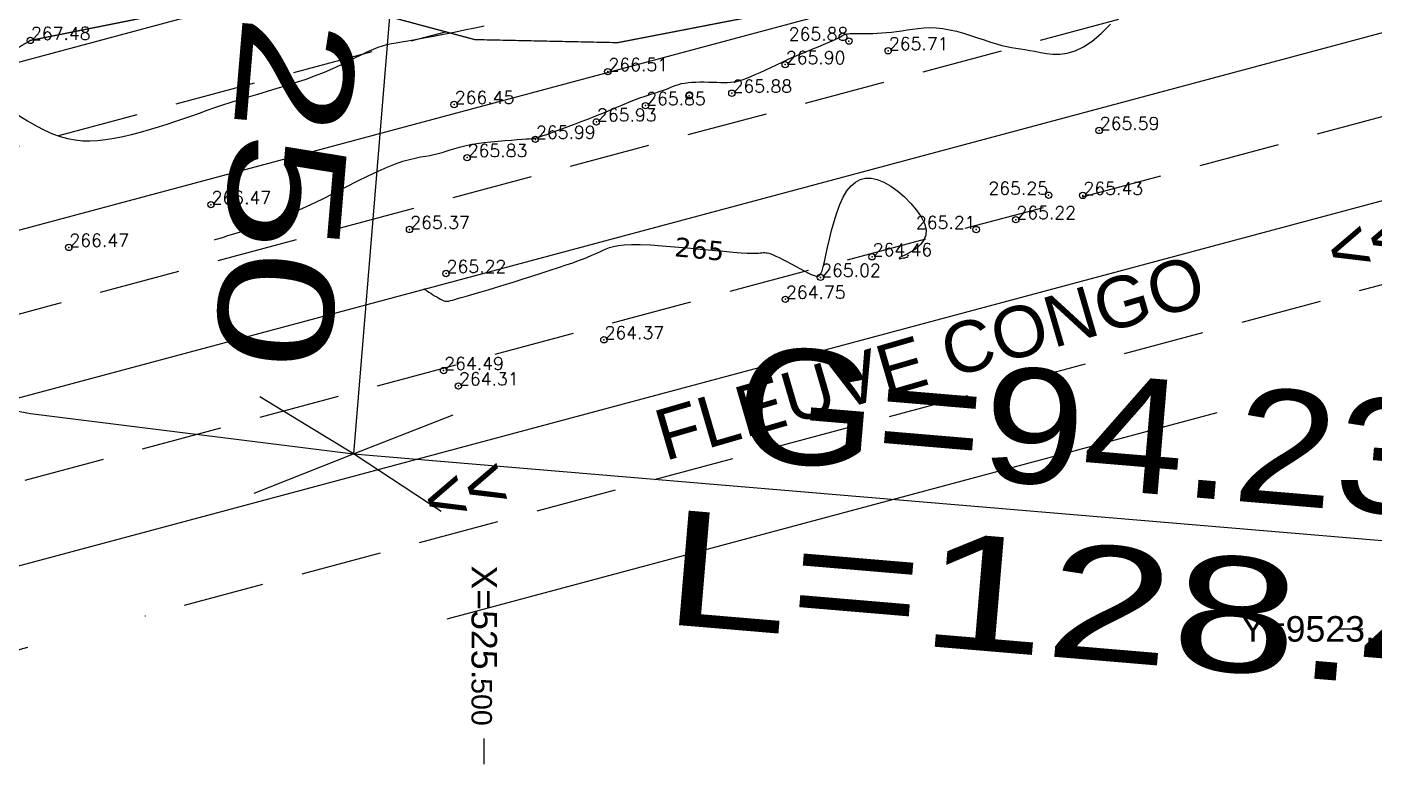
# Model space of a CAD drawing. Header units: millimetres. Extents: x 524954 to 526204, y 9523489 to 9524010.
# Drawn here: x 525464.2 to 525569.7, y 9523489.4 to 9523547.1 of the extents above; entities that cross this region are included whole.
import ezdxf
from ezdxf.enums import TextEntityAlignment as Align

# ---------------------------------------------------------------- set-up
doc = ezdxf.new("R2010")
doc.units = ezdxf.units.MM
doc.header["$PDMODE"] = 32
doc.header["$PDSIZE"] = 0.5
doc.linetypes.add('ACAD_ISO12W100', pattern=[21, 12, -3, 0, -3, 0, -3])
doc.linetypes.add('CACHE2', pattern=[4.7625, 3.175, -1.5875])
for name, color, linetype in [('Annotation', 7, 'Continuous'), ('Bord Fleuve', 4, 'ACAD_ISO12W100'), ('Carroyage', 7, 'Continuous'), ('Carroyage(2)', 7, 'Continuous'), ('CN_01_00', 3, 'Continuous'), ('CN_02_00', 4, 'Continuous'), ('CN_05_00', 6, 'Continuous'), ('Cotation Courbes de niveau', 7, 'Continuous'), ('PLUME_2', 1, 'Continuous'), ('TopoAlt', 3, 'Continuous'), ('TOPOJIS', 7, 'Continuous'), ('Toponomie', 7, 'CACHE2')]:
    doc.layers.add(name, color=color, linetype=linetype)
doc.styles.add('Simplex 1.0', font='Simplex.shx', dxfattribs={"width": 0.99, "height": 1})
doc.styles.get("Standard").update_dxf_attribs({"font": 'arial.ttf'})
doc.styles.add('Verdana 1.0', font='verdana.ttf', dxfattribs={"width": 0.99, "height": 1})

# ---------------------------------------------------------------- blocks, each defined once
blk = doc.blocks.new('TCPOINT M')
at = {"color": 0}
blk.add_point((0, 0), dxfattribs=at)
at = {"layer": 'TopoAlt', "style": 'Simplex 1.0', "width": 0.99}
blk.add_attdef('ALT', (0.15, 0.15), '', height=1, dxfattribs=at)

msp = doc.modelspace()

# ---------------------------------------------------------------- hatches: boundary and pattern name
at = {"layer": 'Bord Fleuve', "ltscale": 0.5}
h = msp.add_hatch(dxfattribs=at)
h.set_pattern_fill('ANSI33', color=256, scale=2, angle=330, style=0)
h.paths.add_polyline_path([(526101.715, 9523771.778), (526101.498, 9523728.689), (526067.042, 9523702.1), (526048.223, 9523678.528), (526031.816, 9523676.184), (526027.837, 9523671.249), (526016.46, 9523661.911), (526012.684, 9523655.259), (526010.342, 9523652.337), (526009.349, 9523649.826), (526002.836, 9523644.901), (526001.359, 9523638.704), (525998.552, 9523634.868), (525992.641, 9523630.59), (525971.373, 9523621.771), (525946.333, 9523622.282), (525936.503, 9523619.892), (525930.695, 9523617.923), (525919.699, 9523615.395), (525895.841, 9523612.948), (525885.599, 9523613.628), (525875.196, 9523613.421), (525867.372, 9523614.558), (525859.164, 9523613.749), (525850.68, 9523611.584), (525842.877, 9523609.413), (525834.137, 9523605.724), (525821.783, 9523602.11), (525815.903, 9523600.185), (525796.184, 9523594.113), (525774.026, 9523585.199), (525767.099, 9523581.761), (525763.989, 9523580.32), (525760.33, 9523578.539), (525748.039, 9523572.413), (525744.059, 9523571.766), (525739.195, 9523569.005), (525726.381, 9523563.785), (525719.788, 9523561.814), (525707.248, 9523554.536), (525700.147, 9523552.212), (525692.212, 9523549.16), (525674.921, 9523545.702), (525662.522, 9523542.332), (525644.942, 9523541.016), (525635.899, 9523540.053), (525621.612, 9523536.522), (525609.298, 9523533.789), (525593.484, 9523529.477), (525590.482, 9523529.837), (525587.338, 9523528.188), (525575.413, 9523524.864), (525573.541, 9523524.376), (525537.559, 9523507.804), (525536.053, 9523507.312), (525509.961, 9523500.658), (525472.702, 9523501.018), (525453.195, 9523495.13), (525425.264, 9523493.316), (525409.725, 9523500.229), (525383.624, 9523517.145), (525374.857, 9523528.592), (525397.503, 9523550.219), (525408.728, 9523544.096), (525423.511, 9523536.311), (525445.736, 9523537.578), (525453.966, 9523539.782), (525464.454, 9523546.087), (525473.153, 9523547.827), (525482.046, 9523548.599), (525491.438, 9523548.246), (525499.251, 9523546.152), (525510.455, 9523545.914), (525524.182, 9523548.573), (525533.752, 9523550.446), (525539.312, 9523550.42), (525543.959, 9523554.529), (525548.966, 9523556.567), (525556.157, 9523559.482), (525565.701, 9523562.659), (525575.687, 9523565.927), (525586.045, 9523569.089), (525592.726, 9523570.833), (525599.232, 9523573.013), (525615.849, 9523577.326), (525625.16, 9523582.583), (525628.685, 9523586.517), (525632.523, 9523586.625), (525648.079, 9523583.088), (525655.429, 9523583.638), (525665.347, 9523586.334), (525670.505, 9523587.365), (525674.974, 9523592.31), (525681.363, 9523595.427), (525690.374, 9523596.897), (525696.726, 9523596.667), (525703.112, 9523600.372), (525712.502, 9523603.181), (525720.951, 9523606.622), (525729.973, 9523611.744), (525735.094, 9523612.577), (525741.896, 9523615.967), (525746.088, 9523618.007), (525749.05, 9523619.379), (525756.94, 9523623.296), (525766.831, 9523627.898), (525804.249, 9523638.101), (525817.576, 9523642.025), (525828.432, 9523644.919), (525839.805, 9523649.896), (525846.166, 9523651.166), (525855.839, 9523655.822), (525867.776, 9523655.711), (525877.503, 9523655.632), (525886.144, 9523654.198), (525894.786, 9523653.829), (525911.157, 9523655.506), (525918.652, 9523656.801), (525925.004, 9523658.249), (525933.183, 9523660.832), (525939.613, 9523663.374), (525944.509, 9523665.893), (525950.393, 9523669.022), (525957.623, 9523672.73), (525962.986, 9523676.276), (525970.165, 9523679.965), (525973.599, 9523682.924), (525976.261, 9523684.646), (525980.145, 9523686.246), (525987.591, 9523689.162), (525991.967, 9523692.966), (525998.543, 9523697.851), (526003.542, 9523703.73), (526012.581, 9523711.677), (526026.66, 9523716.709), (526030.85, 9523726.011), (526046.387, 9523740.613), (526052.355, 9523745.599), (526061.927, 9523759.011), (526073.275, 9523760.379), (526077.818, 9523761.95), (526083.981, 9523762.217)])
h.paths.add_polyline_path([(525512.661, 9523516.101), (525534.357, 9523523.257), (525535.319, 9523520.342), (525513.623, 9523513.186)], flags=24)
h.paths.add_polyline_path([(525743.331, 9523593.045), (525764.315, 9523602.078), (525765.529, 9523599.259), (525744.545, 9523590.226)], flags=24)
h.paths.add_polyline_path([(525983.194, 9523662.071), (526001.508, 9523675.73), (526003.343, 9523673.269), (525985.029, 9523659.611)], flags=24)

# ---------------------------------------------------------------- linework, layer by layer
at = {"layer": 'Bord Fleuve', "ltscale": 0.35, "flags": 128}
msp.add_lwpolyline([(525394.064, 9523546.741, 0.1, 0.1, 0), (525403.511, 9523541.057, 0.1, 0.1, 0), (525423.511, 9523536.311, 0.1, 0.1, 0), (525445.736, 9523537.578, 0.1, 0.1, 0), (525453.966, 9523539.782, 0.1, 0.1, 0), (525464.454, 9523546.087, 0.1, 0.1, 0), (525473.153, 9523547.827, 0.1, 0.1, 0), (525482.046, 9523548.599, 0.1, 0.1, 0), (525491.438, 9523548.246, 0.1, 0.1, 0), (525499.251, 9523546.152, 0.1, 0.1, 0), (525510.455, 9523545.914, 0.1, 0.1, 0), (525524.182, 9523548.573, 0.1, 0.1, 0), (525533.752, 9523550.446, 0.1, 0.1, 0), (525539.312, 9523550.42, 0.1, 0.1, 0), (525543.959, 9523554.529, 0.1, 0.1, 0), (525548.966, 9523556.567, 0.1, 0.1, 0), (525556.157, 9523559.482, 0.1, 0.1, 0), (525565.701, 9523562.659, 0.1, 0.1, 0), (525575.687, 9523565.927, 0.1, 0.1, 0), (525586.045, 9523569.089, 0.1, 0.1, 0), (525592.726, 9523570.833, 0.1, 0.1, 0), (525599.232, 9523573.013, 0.1, 0.1, 0), (525615.849, 9523577.326, 0.1, 0.1, 0), (525625.16, 9523582.583, 0.1, 0.1, 0), (525628.685, 9523586.517, 0.1, 0.1, 0), (525632.523, 9523586.625, 0.1, 0.1, 0), (525648.079, 9523583.088, 0.1, 0.1, 0), (525655.429, 9523583.638, 0.1, 0.1, 0), (525665.347, 9523586.334, 0.1, 0.1, 0), (525670.505, 9523587.365, 0.1, 0.1, 0), (525674.974, 9523592.31, 0.1, 0.1, 0), (525674.974, 9523592.31, 0.1, 0.1, 0), (525681.363, 9523595.427, 0.1, 0.1, 0), (525681.363, 9523595.427, 0.1, 0.1, 0), (525690.374, 9523596.897, 0.1, 0.1, 0), (525696.726, 9523596.667, 0.1, 0.1, 0), (525703.112, 9523600.372, 0.1, 0.1, 0), (525712.502, 9523603.181, 0.1, 0.1, 0), (525712.502, 9523603.181, 0.1, 0.1, 0), (525720.951, 9523606.622, 0.1, 0.1, 0), (525729.973, 9523611.744, 0.1, 0.1, 0), (525735.094, 9523612.577, 0.1, 0.1, 0), (525741.896, 9523615.967, 0.1, 0.1, 0), (525746.088, 9523618.007, 0.1, 0.1, 0), (525749.05, 9523619.379, 0.1, 0.1, 0), (525756.94, 9523623.296, 0.1, 0.1, 0), (525766.831, 9523627.898, 0.1, 0.1, 0), (525804.249, 9523638.101, 0.1, 0.1, 0), (525817.576, 9523642.025, 0.1, 0.1, 0), (525828.432, 9523644.919, 0.1, 0.1, 0), (525839.805, 9523649.896, 0.1, 0.1, 0), (525846.166, 9523651.166, 0.1, 0.1, 0), (525855.839, 9523655.822, 0.1, 0.1, 0), (525867.776, 9523655.711, 0.1, 0.1, 0), (525877.503, 9523655.632, 0.1, 0.1, 0), (525886.144, 9523654.198, 0.1, 0.1, 0), (525894.786, 9523653.829, 0.1, 0.1, 0), (525911.157, 9523655.506, 0.1, 0.1, 0), (525918.652, 9523656.801, 0.1, 0.1, 0), (525925.004, 9523658.249, 0.1, 0.1, 0), (525933.183, 9523660.832, 0.1, 0.1, 0), (525939.613, 9523663.374, 0.1, 0.1, 0), (525944.509, 9523665.893, 0.1, 0.1, 0), (525950.393, 9523669.022, 0.1, 0.1, 0), (525957.623, 9523672.73, 0.1, 0.1, 0), (525962.986, 9523676.276, 0.1, 0.1, 0), (525970.165, 9523679.965, 0.1, 0.1, 0), (525970.165, 9523679.965, 0.1, 0.1, 0), (525973.599, 9523682.924, 0.1, 0.1, 0), (525976.261, 9523684.646, 0.1, 0.1, 0), (525980.145, 9523686.246, 0.1, 0.1, 0), (525987.591, 9523689.162, 0.1, 0.1, 0), (525991.967, 9523692.966, 0.1, 0.1, 0), (525998.543, 9523697.851, 0.1, 0.1, 0), (526003.542, 9523703.73, 0.1, 0.1, 0), (526012.581, 9523711.677, 0.1, 0.1, 0), (526026.66, 9523716.709, 0.1, 0.1, 0), (526030.85, 9523726.011, 0.1, 0.1, 0), (526046.387, 9523740.613, 0.1, 0.1, 0), (526052.355, 9523745.599, 0.1, 0.1, 0), (526061.927, 9523759.011, 0.1, 0.1, 0), (526073.275, 9523760.379, 0.1, 0.1, 0), (526077.818, 9523761.95, 0.1, 0.1, 0), (526083.981, 9523762.217, 0.1, 0.1, 0), (526101.715, 9523771.778, 0, 0, 0)], format="xyseb", dxfattribs=at)
at = {"layer": 'Carroyage'}
msp.add_line((525566.781, 9523500), (525568.781, 9523500), dxfattribs=at)
at = {"layer": 'Carroyage(2)'}
msp.add_line((525500, 9523489.414), (525500, 9523491.414), dxfattribs=at)
at = {"layer": 'CN_01_00', "elevation": 267, "flags": 128}
msp.add_lwpolyline([(525463.562, 9523540.195), (525464.242, 9523539.779), (525464.913, 9523539.395), (525465.564, 9523539.058), (525466.187, 9523538.781), (525466.788, 9523538.563), (525467.375, 9523538.402), (525467.954, 9523538.294), (525468.533, 9523538.235), (525469.121, 9523538.222), (525469.725, 9523538.252), (525470.353, 9523538.321), (525471.009, 9523538.426), (525471.688, 9523538.561), (525472.384, 9523538.722), (525473.089, 9523538.905), (525473.795, 9523539.105), (525474.495, 9523539.316), (525475.181, 9523539.534), (525475.845, 9523539.754), (525476.484, 9523539.972), (525477.102, 9523540.188), (525477.707, 9523540.403), (525478.309, 9523540.616), (525478.914, 9523540.828), (525479.533, 9523541.039), (525480.171, 9523541.251), (525480.839, 9523541.463), (525481.54, 9523541.675), (525482.27, 9523541.891), (525483.021, 9523542.11), (525483.783, 9523542.336), (525484.548, 9523542.569), (525485.309, 9523542.811), (525486.056, 9523543.065), (525486.781, 9523543.332), (525487.477, 9523543.612), (525488.14, 9523543.9), (525488.768, 9523544.188), (525489.36, 9523544.47), (525489.912, 9523544.74), (525490.424, 9523544.989), (525490.891, 9523545.211), (525491.313, 9523545.4), (525491.691, 9523545.55), (525492.04, 9523545.668), (525492.379, 9523545.761), (525492.727, 9523545.839), (525493.103, 9523545.909), (525493.527, 9523545.981), (525494.017, 9523546.061), (525494.591, 9523546.159), (525495.263, 9523546.28), (525496.012, 9523546.422), (525496.812, 9523546.577), (525497.636, 9523546.741), (525498.457, 9523546.907), (525499.25, 9523547.071), (525499.987, 9523547.225)], dxfattribs=at)
at = {"layer": 'CN_02_00', "elevation": 266, "flags": 128}
msp.add_lwpolyline([(525478.867, 9523530.478), (525478.869, 9523530.479), (525478.884, 9523530.483), (525478.923, 9523530.495), (525479, 9523530.518), (525479.127, 9523530.556), (525479.316, 9523530.613), (525479.579, 9523530.692), (525479.93, 9523530.797), (525480.377, 9523530.932), (525480.914, 9523531.098), (525481.532, 9523531.297), (525482.222, 9523531.53), (525482.975, 9523531.798), (525483.781, 9523532.102), (525484.631, 9523532.445), (525485.515, 9523532.826), (525486.425, 9523533.246), (525487.347, 9523533.693), (525488.268, 9523534.153), (525489.176, 9523534.612), (525490.056, 9523535.057), (525490.897, 9523535.474), (525491.685, 9523535.849), (525492.406, 9523536.168), (525493.052, 9523536.423), (525493.627, 9523536.619), (525494.139, 9523536.767), (525494.598, 9523536.877), (525495.011, 9523536.96), (525495.387, 9523537.027), (525495.735, 9523537.088), (525496.062, 9523537.154), (525496.378, 9523537.233), (525496.69, 9523537.323), (525497.007, 9523537.422), (525497.335, 9523537.527), (525497.683, 9523537.633), (525498.059, 9523537.739), (525498.471, 9523537.839), (525498.926, 9523537.932), (525499.429, 9523538.015), (525499.966, 9523538.087), (525500.521, 9523538.15), (525501.076, 9523538.204), (525501.616, 9523538.25), (525502.122, 9523538.288), (525502.579, 9523538.321), (525502.969, 9523538.347), (525503.279, 9523538.369), (525503.517, 9523538.386), (525503.692, 9523538.4), (525503.814, 9523538.41), (525503.895, 9523538.418), (525503.944, 9523538.423), (525503.971, 9523538.427), (525503.989, 9523538.43), (525504.006, 9523538.433), (525504.031, 9523538.439), (525504.075, 9523538.452), (525504.146, 9523538.474), (525504.254, 9523538.509), (525504.407, 9523538.562), (525504.614, 9523538.634), (525504.885, 9523538.73), (525505.225, 9523538.852), (525505.626, 9523538.997), (525506.074, 9523539.161), (525506.558, 9523539.34), (525507.065, 9523539.53), (525507.583, 9523539.726), (525508.099, 9523539.926), (525508.601, 9523540.124), (525509.078, 9523540.318), (525509.531, 9523540.505), (525509.962, 9523540.686), (525510.372, 9523540.859), (525510.763, 9523541.024), (525511.139, 9523541.18), (525511.5, 9523541.325), (525511.849, 9523541.46), (525512.188, 9523541.584), (525512.515, 9523541.697), (525512.83, 9523541.802), (525513.132, 9523541.9), (525513.42, 9523541.992), (525513.693, 9523542.081), (525513.949, 9523542.166), (525514.188, 9523542.251), (525514.409, 9523542.335), (525514.619, 9523542.419), (525514.822, 9523542.499), (525515.025, 9523542.574), (525515.234, 9523542.643), (525515.454, 9523542.703), (525515.693, 9523542.753), (525515.956, 9523542.792), (525516.247, 9523542.817), (525516.561, 9523542.831), (525516.891, 9523542.836), (525517.229, 9523542.834), (525517.568, 9523542.828), (525517.9, 9523542.818), (525518.219, 9523542.808), (525518.518, 9523542.801), (525518.791, 9523542.797), (525519.043, 9523542.8), (525519.283, 9523542.813), (525519.517, 9523542.838), (525519.754, 9523542.879), (525520, 9523542.938), (525520.264, 9523543.019), (525520.553, 9523543.123), (525520.873, 9523543.253), (525521.223, 9523543.407), (525521.601, 9523543.58), (525522.002, 9523543.769), (525522.426, 9523543.969), (525522.87, 9523544.179), (525523.33, 9523544.392), (525523.803, 9523544.607), (525524.288, 9523544.819), (525524.774, 9523545.026), (525525.253, 9523545.227), (525525.717, 9523545.418), (525526.156, 9523545.598), (525526.56, 9523545.766), (525526.922, 9523545.918), (525527.231, 9523546.053), (525527.482, 9523546.169), (525527.681, 9523546.268), (525527.837, 9523546.351), (525527.959, 9523546.419), (525528.057, 9523546.474), (525528.14, 9523546.518), (525528.217, 9523546.552), (525528.296, 9523546.578), (525528.387, 9523546.597), (525528.493, 9523546.61), (525528.614, 9523546.619), (525528.755, 9523546.623), (525528.917, 9523546.625), (525529.102, 9523546.626), (525529.312, 9523546.625), (525529.549, 9523546.625), (525529.815, 9523546.626), (525530.108, 9523546.63), (525530.426, 9523546.638), (525530.765, 9523546.651), (525531.122, 9523546.671), (525531.496, 9523546.7), (525531.883, 9523546.738), (525532.281, 9523546.787), (525532.687, 9523546.848), (525533.103, 9523546.914), (525533.531, 9523546.978), (525533.972, 9523547.033), (525534.428, 9523547.072), (525534.9, 9523547.089), (525535.391, 9523547.074), (525535.903, 9523547.023), (525536.435, 9523546.93), (525536.98, 9523546.801), (525537.532, 9523546.647), (525538.082, 9523546.476), (525538.621, 9523546.298), (525539.142, 9523546.123), (525539.638, 9523545.959), (525540.099, 9523545.816), (525540.52, 9523545.701), (525540.909, 9523545.611), (525541.276, 9523545.538), (525541.63, 9523545.478), (525541.981, 9523545.424), (525542.339, 9523545.37), (525542.713, 9523545.31), (525543.115, 9523545.237), (525543.551, 9523545.151), (525544.024, 9523545.071), (525544.532, 9523545.019), (525545.075, 9523545.02), (525545.653, 9523545.097), (525546.266, 9523545.274), (525546.912, 9523545.575), (525547.592, 9523546.022), (525548.303, 9523546.63), (525549.034, 9523547.37)], dxfattribs=at)
at = {"layer": 'CN_05_00', "elevation": 265, "flags": 128}
msp.add_lwpolyline([(525495.271, 9523526.636), (525495.272, 9523526.636), (525495.275, 9523526.633), (525495.286, 9523526.627), (525495.306, 9523526.613), (525495.339, 9523526.592), (525495.389, 9523526.559), (525495.458, 9523526.514), (525495.55, 9523526.454), (525495.667, 9523526.378), (525495.804, 9523526.289), (525495.956, 9523526.193), (525496.115, 9523526.093), (525496.277, 9523525.994), (525496.435, 9523525.901), (525496.584, 9523525.819), (525496.716, 9523525.752), (525496.83, 9523525.703), (525496.93, 9523525.673), (525497.024, 9523525.66), (525497.12, 9523525.662), (525497.226, 9523525.68), (525497.35, 9523525.711), (525497.5, 9523525.754), (525497.684, 9523525.808), (525497.909, 9523525.873), (525498.179, 9523525.948), (525498.496, 9523526.037), (525498.863, 9523526.141), (525499.283, 9523526.261), (525499.759, 9523526.399), (525500.293, 9523526.556), (525500.889, 9523526.735), (525501.546, 9523526.936), (525502.249, 9523527.154), (525502.979, 9523527.384), (525503.719, 9523527.619), (525504.45, 9523527.854), (525505.155, 9523528.084), (525505.814, 9523528.302), (525506.409, 9523528.503), (525506.928, 9523528.682), (525507.375, 9523528.841), (525507.759, 9523528.984), (525508.091, 9523529.113), (525508.381, 9523529.232), (525508.638, 9523529.343), (525508.872, 9523529.45), (525509.092, 9523529.555), (525509.311, 9523529.662), (525509.543, 9523529.766), (525509.807, 9523529.864), (525510.119, 9523529.95), (525510.498, 9523530.021), (525510.961, 9523530.072), (525511.524, 9523530.1), (525512.206, 9523530.098), (525513.016, 9523530.066), (525513.925, 9523530.008), (525514.899, 9523529.93), (525515.902, 9523529.841), (525516.898, 9523529.747), (525517.851, 9523529.655), (525518.726, 9523529.572), (525519.486, 9523529.505), (525520.105, 9523529.459), (525520.594, 9523529.432), (525520.97, 9523529.421), (525521.253, 9523529.421), (525521.462, 9523529.429), (525521.615, 9523529.442), (525521.733, 9523529.456), (525521.833, 9523529.466), (525521.932, 9523529.47), (525522.038, 9523529.465), (525522.155, 9523529.447), (525522.289, 9523529.414), (525522.444, 9523529.364), (525522.626, 9523529.293), (525522.839, 9523529.2), (525523.089, 9523529.08), (525523.377, 9523528.934), (525523.695, 9523528.767), (525524.032, 9523528.586), (525524.376, 9523528.401), (525524.716, 9523528.219), (525525.042, 9523528.046), (525525.341, 9523527.893), (525525.603, 9523527.765), (525525.818, 9523527.671), (525525.993, 9523527.621), (525526.136, 9523527.623), (525526.253, 9523527.687), (525526.354, 9523527.824), (525526.447, 9523528.041), (525526.538, 9523528.349), (525526.637, 9523528.757), (525526.751, 9523529.269), (525526.882, 9523529.866), (525527.031, 9523530.522), (525527.2, 9523531.211), (525527.39, 9523531.91), (525527.604, 9523532.593), (525527.842, 9523533.234), (525528.106, 9523533.808), (525528.397, 9523534.295), (525528.717, 9523534.688), (525529.066, 9523534.986), (525529.445, 9523535.187), (525529.855, 9523535.289), (525530.297, 9523535.291), (525530.772, 9523535.191), (525531.281, 9523534.987), (525531.821, 9523534.681), (525532.372, 9523534.289), (525532.911, 9523533.832), (525533.413, 9523533.329), (525533.856, 9523532.802), (525534.215, 9523532.269), (525534.468, 9523531.751), (525534.59, 9523531.269), (525534.567, 9523530.838), (525534.422, 9523530.459), (525534.184, 9523530.131), (525533.885, 9523529.851), (525533.555, 9523529.616), (525533.227, 9523529.423), (525532.931, 9523529.271), (525532.698, 9523529.156), (525532.551, 9523529.076), (525532.483, 9523529.026), (525532.48, 9523529.001), (525532.527, 9523528.995), (525532.61, 9523529.005), (525532.714, 9523529.024), (525532.823, 9523529.048), (525532.924, 9523529.071), (525533.006, 9523529.09), (525533.067, 9523529.105), (525533.11, 9523529.115), (525533.139, 9523529.122), (525533.157, 9523529.126), (525533.166, 9523529.128), (525533.17, 9523529.129), (525533.17, 9523529.129)], dxfattribs=at)
at = {"layer": 'PLUME_2'}
for points in [[(525499.593, 9523633.233), (525489.769, 9523513.701)], [(525336.906, 9523561.198), (525360.864, 9523548.91), (525385.746, 9523537.692), (525411.444, 9523529.039), (525437.532, 9523521.92), (525464.471, 9523516.867), (525489.769, 9523513.701)], [(525481.972, 9523510.625), (525489.769, 9523513.701), (525482.423, 9523518.178)], [(525496.616, 9523509.187), (525489.769, 9523513.701), (525497.566, 9523516.776)], [(525489.769, 9523513.701), (525617.389, 9523502.963)]]:
    msp.add_lwpolyline(points, dxfattribs=at)

# ---------------------------------------------------------------- block references
at = {"layer": 'TOPOJIS'}
ref = msp.add_blockref('TCPOINT M', (525464.454, 9523546.087, 267.48), dxfattribs=at)
ref.add_attrib('ALT', '267.48', (525464.504, 9523546.137, 267.48), dxfattribs={"layer": 'TopoAlt', "height": 1, "style": 'Simplex 1.0', "width": 0.99})
ref = msp.add_blockref('TCPOINT M', (525528.556, 9523546.037, 265.88), dxfattribs=at)
ref.add_attrib('ALT', '265.88', dxfattribs={"layer": 'TopoAlt', "height": 1, "style": 'Simplex 1.0', "width": 0.99}).set_placement((525528.506, 9523546.087, 265.88), align=Align.RIGHT)
ref = msp.add_blockref('TCPOINT M', (525531.631, 9523545.279, 265.71), dxfattribs=at)
ref.add_attrib('ALT', '265.71', (525531.681, 9523545.329, 265.71), dxfattribs={"layer": 'TopoAlt', "height": 1, "style": 'Simplex 1.0', "width": 0.99})
ref = msp.add_blockref('TCPOINT M', (525523.565, 9523544.191, 265.9), dxfattribs=at)
ref.add_attrib('ALT', '265.90', (525523.615, 9523544.241, 265.9), dxfattribs={"layer": 'TopoAlt', "height": 1, "style": 'Simplex 1.0', "width": 0.99})
ref = msp.add_blockref('TCPOINT M', (525509.676, 9523543.641, 266.51), dxfattribs=at)
ref.add_attrib('ALT', '266.51', (525509.726, 9523543.691, 266.51), dxfattribs={"layer": 'TopoAlt', "height": 1, "style": 'Simplex 1.0', "width": 0.99})
ref = msp.add_blockref('TCPOINT M', (525497.639, 9523541.07, 266.45), dxfattribs=at)
ref.add_attrib('ALT', '266.45', (525497.689, 9523541.12, 266.45), dxfattribs={"layer": 'TopoAlt', "height": 1, "style": 'Simplex 1.0', "width": 0.99})
ref = msp.add_blockref('TCPOINT M', (525512.627, 9523540.978, 265.85), dxfattribs=at)
ref.add_attrib('ALT', '265.85', (525512.677, 9523541.028, 265.85), dxfattribs={"layer": 'TopoAlt', "height": 1, "style": 'Simplex 1.0', "width": 0.99})
msp.add_blockref('TCPOINT M', (525516.045, 9523541.754, 265.82), dxfattribs=at)
ref = msp.add_blockref('TCPOINT M', (525519.39, 9523541.953, 265.88), dxfattribs=at)
ref.add_attrib('ALT', '265.88', (525519.44, 9523542.003, 265.88), dxfattribs={"layer": 'TopoAlt', "height": 1, "style": 'Simplex 1.0', "width": 0.99})
ref = msp.add_blockref('TCPOINT M', (525508.776, 9523539.705, 265.93), dxfattribs=at)
ref.add_attrib('ALT', '265.93', (525508.826, 9523539.755, 265.93), dxfattribs={"layer": 'TopoAlt', "height": 1, "style": 'Simplex 1.0', "width": 0.99})
ref = msp.add_blockref('TCPOINT M', (525548.147, 9523539.037, 265.59), dxfattribs=at)
ref.add_attrib('ALT', '265.59', (525548.197, 9523539.087, 265.59), dxfattribs={"layer": 'TopoAlt', "height": 1, "style": 'Simplex 1.0', "width": 0.99})
ref = msp.add_blockref('TCPOINT M', (525503.999, 9523538.34, 265.99), dxfattribs=at)
ref.add_attrib('ALT', '265.99', (525504.049, 9523538.39, 265.99), dxfattribs={"layer": 'TopoAlt', "height": 1, "style": 'Simplex 1.0', "width": 0.99})
ref = msp.add_blockref('TCPOINT M', (525498.657, 9523536.91, 265.83), dxfattribs=at)
ref.add_attrib('ALT', '265.83', (525498.707, 9523536.96, 265.83), dxfattribs={"layer": 'TopoAlt', "height": 1, "style": 'Simplex 1.0', "width": 0.99})
ref = msp.add_blockref('TCPOINT M', (525544.191, 9523533.962, 265.25), dxfattribs=at)
ref.add_attrib('ALT', '265.25', dxfattribs={"layer": 'TopoAlt', "height": 1, "style": 'Simplex 1.0', "width": 0.99}).set_placement((525544.141, 9523534.012, 265.25), align=Align.RIGHT)
ref = msp.add_blockref('TCPOINT M', (525546.867, 9523533.949, 265.43), dxfattribs=at)
ref.add_attrib('ALT', '265.43', (525546.917, 9523533.999, 265.43), dxfattribs={"layer": 'TopoAlt', "height": 1, "style": 'Simplex 1.0', "width": 0.99})
ref = msp.add_blockref('TCPOINT M', (525478.597, 9523533.223, 266.47), dxfattribs=at)
ref.add_attrib('ALT', '266.47', (525478.647, 9523533.273, 266.47), dxfattribs={"layer": 'TopoAlt', "height": 1, "style": 'Simplex 1.0', "width": 0.99})
ref = msp.add_blockref('TCPOINT M', (525541.615, 9523532.046, 265.22), dxfattribs=at)
ref.add_attrib('ALT', '265.22', (525541.665, 9523532.096, 265.22), dxfattribs={"layer": 'TopoAlt', "height": 1, "style": 'Simplex 1.0', "width": 0.99})
ref = msp.add_blockref('TCPOINT M', (525494.151, 9523531.282, 265.37), dxfattribs=at)
ref.add_attrib('ALT', '265.37', (525494.201, 9523531.332, 265.37), dxfattribs={"layer": 'TopoAlt', "height": 1, "style": 'Simplex 1.0', "width": 0.99})
ref = msp.add_blockref('TCPOINT M', (525538.517, 9523531.276, 265.21), dxfattribs=at)
ref.add_attrib('ALT', '265.21', dxfattribs={"layer": 'TopoAlt', "height": 1, "style": 'Simplex 1.0', "width": 0.99}).set_placement((525538.467, 9523531.326, 265.21), align=Align.RIGHT)
ref = msp.add_blockref('TCPOINT M', (525467.465, 9523529.878, 266.47), dxfattribs=at)
ref.add_attrib('ALT', '266.47', (525467.515, 9523529.928, 266.47), dxfattribs={"layer": 'TopoAlt', "height": 1, "style": 'Simplex 1.0', "width": 0.99})
ref = msp.add_blockref('TCPOINT M', (525530.362, 9523529.144, 264.46), dxfattribs=at)
ref.add_attrib('ALT', '264.46', (525530.412, 9523529.194, 264.46), dxfattribs={"layer": 'TopoAlt', "height": 1, "style": 'Simplex 1.0', "width": 0.99})
ref = msp.add_blockref('TCPOINT M', (525497.004, 9523527.833, 265.22), dxfattribs=at)
ref.add_attrib('ALT', '265.22', (525497.054, 9523527.883, 265.22), dxfattribs={"layer": 'TopoAlt', "height": 1, "style": 'Simplex 1.0', "width": 0.99})
ref = msp.add_blockref('TCPOINT M', (525526.328, 9523527.531, 265.02), dxfattribs=at)
ref.add_attrib('ALT', '265.02', (525526.378, 9523527.581, 265.02), dxfattribs={"layer": 'TopoAlt', "height": 1, "style": 'Simplex 1.0', "width": 0.99})
ref = msp.add_blockref('TCPOINT M', (525523.574, 9523525.814, 264.75), dxfattribs=at)
ref.add_attrib('ALT', '264.75', (525523.624, 9523525.864, 264.75), dxfattribs={"layer": 'TopoAlt', "height": 1, "style": 'Simplex 1.0', "width": 0.99})
ref = msp.add_blockref('TCPOINT M', (525509.369, 9523522.644, 264.37), dxfattribs=at)
ref.add_attrib('ALT', '264.37', (525509.419, 9523522.694, 264.37), dxfattribs={"layer": 'TopoAlt', "height": 1, "style": 'Simplex 1.0', "width": 0.99})
ref = msp.add_blockref('TCPOINT M', (525496.815, 9523520.233, 264.49), dxfattribs=at)
ref.add_attrib('ALT', '264.49', (525496.865, 9523520.283, 264.49), dxfattribs={"layer": 'TopoAlt', "height": 1, "style": 'Simplex 1.0', "width": 0.99})
ref = msp.add_blockref('TCPOINT M', (525497.973, 9523519.027, 264.31), dxfattribs=at)
ref.add_attrib('ALT', '264.31', (525498.023, 9523519.077, 264.31), dxfattribs={"layer": 'TopoAlt', "height": 1, "style": 'Simplex 1.0', "width": 0.99})

# ---------------------------------------------------------------- texts
at = {"layer": 'Annotation'}
for s, height, p in [('X=525.', 2, (525499, 9523496.037)), ('500', 1.6, (525499, 9523492.414))]:
    msp.add_text(s, height=height, rotation=270, dxfattribs=at).set_placement(p, align=Align.RIGHT)
msp.add_text('Y=9523.', height=2, dxfattribs=at).set_placement((525569.741, 9523499), align=Align.RIGHT)
at = {"layer": 'Cotation Courbes de niveau', "style": 'Verdana 1.0', "width": 0.99}
msp.add_text('265', height=1.5, rotation=354.60289, dxfattribs=at).set_placement((525516.849, 9523529.752, 265), align=Align.MIDDLE_CENTER)
at = {"layer": 'PLUME_2'}
for s, rotation, width, p, p2 in [(' R=250  ', 265.17996, 1.31581, (525483.333, 9523574.393), (525478.04, 9523511.616)), ('G=94.236', 355.18017, 1.133547, (525519.373, 9523513.355), (525582.15, 9523508.061)), ('L=128.426   ', 355.18017, 1.409, (525513.8, 9523500.415), (525612.45, 9523492.097))]:
    msp.add_text(s, height=9, rotation=rotation, dxfattribs=dict(at, width=width)).set_placement(p, p2, align=Align.FIT)
at = {"layer": 'Toponomie', "char_height": 4, "attachment_point": 1}
for s, insert, width, rotation in [('<< ', (525565.532, 9523531.301), 72.28326, 16.8565), ('FLEUVE CONGO', (525513.011, 9523516.969), 97.05205, 16.22084), ('<< ', (525494.783, 9523511.778), 72.28326, 16.8565)]:
    msp.add_mtext(s, dxfattribs=dict(at, insert=insert, width=width, rotation=rotation))

doc.saveas('drawing.dxf')
